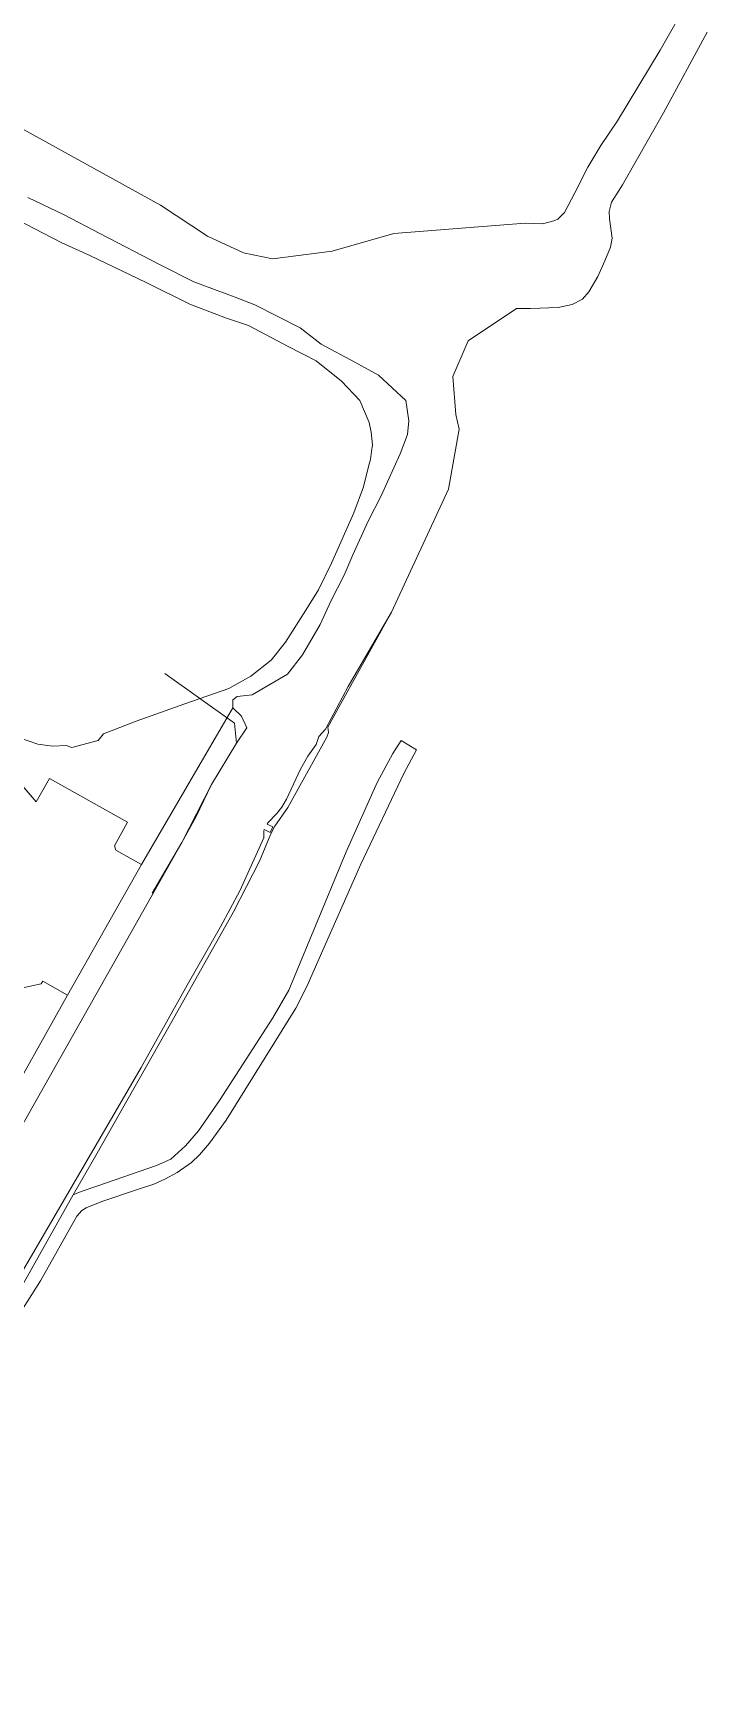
# Model space of a CAD drawing. Header units: metres. Extents: x 110006 to 110721, y 517434 to 518243.
# Drawn here: x 110477.7 to 110590, y 517638.9 to 517913.4 of the extents above; entities that cross this region are included whole.
import ezdxf

# ---------------------------------------------------------------- set-up
doc = ezdxf.new("R2010")
doc.units = ezdxf.units.M
for name, color, linetype, lineweight in [('B-WE-GK-BESCHOEIING-G', 130, 'GK-BESCHOEIING-SO', 18), ('B-WE-GR-GRAS-G', 60, 'Continuous', 13), ('B-WE-GR-GROENVOORZIENING-G', 80, 'Continuous', 18), ('B-WE-IE-TERREINAFSCHEIDING_KUNSTMATIG_HEKWERK-G', 20, 'IE-TERREINAFSCHEIDING_KUNSTMATIG-SO', 18), ('B-WE-OG-TERREIN_OEVER-G', 7, 'Continuous', 18), ('B-WE-OG-WATER-G', 130, 'Continuous', 18)]:
    doc.layers.add(name, color=color, linetype=linetype, lineweight=lineweight)
doc.linetypes.add('GK-BESCHOEIING-SO', pattern='A,18,-3,[1,NLCS.SHX,S=0.6,R=0,X=0,Y=0],-3', length=24)
doc.linetypes.add('IE-TERREINAFSCHEIDING_KUNSTMATIG-SO', pattern='A,4,[82,NLCS.SHX,S=0.75,R=90,X=0,Y=0],4,-2', length=10)

msp = doc.modelspace()

# ---------------------------------------------------------------- linework, layer by layer
at = {"layer": 'B-WE-GK-BESCHOEIING-G', "flags": 128}
msp.add_lwpolyline([(110497.526, 517770.115), (110502.451, 517778.585), (110504.836, 517782.881), (110507.415, 517788.237), (110511.588, 517795.109), (110511.273, 517798.457), (110499.619, 517806.713)], dxfattribs=at)
at = {"layer": 'B-WE-GR-GRAS-G'}
for p, q in [((110539.017, 517795.54), (110537.645, 517793.383)), ((110541.57, 517794.009), (110539.017, 517795.54)), ((110537.645, 517793.383), (110535.037, 517788.579)), ((110539.462, 517790.053), (110541.57, 517794.009)), ((110532.321, 517774.958), (110539.462, 517790.053)), ((110535.037, 517788.579), (110529.834, 517776.992)), ((110529.834, 517776.992), (110522.215, 517758.535)), ((110525.159, 517758.719), (110532.321, 517774.958)), ((110522.215, 517758.535), (110520.32, 517753.983)), ((110523.305, 517754.59), (110525.159, 517758.719)), ((110520.32, 517753.983), (110517.65, 517749.34)), ((110521.481, 517750.99), (110523.305, 517754.59)), ((110517.935, 517745.252), (110521.481, 517750.99)), ((110517.65, 517749.34), (110508.756, 517735.597)), ((110509.848, 517732.327), (110517.935, 517745.252)), ((110508.756, 517735.597), (110505.232, 517730.523)), ((110507.066, 517728.458), (110509.848, 517732.327)), ((110505.232, 517730.523), (110503.093, 517728.01)), ((110503.093, 517728.01), (110500.61, 517725.783)), ((110504.091, 517725.228), (110505.432, 517726.537)), ((110505.432, 517726.537), (110507.066, 517728.458)), ((110498.252, 517724.736), (110488.326, 517721.319)), ((110500.61, 517725.783), (110498.252, 517724.736)), ((110499.621, 517722.452), (110501.693, 517723.596)), ((110501.693, 517723.596), (110504.091, 517725.228)), ((110488.326, 517721.319), (110485.674, 517720.441)), ((110489.161, 517718.779), (110495.269, 517720.814)), ((110495.269, 517720.814), (110497.823, 517721.642)), ((110497.823, 517721.642), (110499.621, 517722.452)), ((110484.342, 517719.85), (110452.973, 517664.051)), ((110485.674, 517720.441), (110484.342, 517719.85)), ((110485.809, 517717.23), (110486.524, 517717.714)), ((110486.524, 517717.714), (110489.161, 517718.779)), ((110478.931, 517705.526), (110484.99, 517716.327)), ((110484.99, 517716.327), (110485.809, 517717.23)), ((110471.565, 517694.017), (110478.931, 517705.526))]:
    msp.add_line(p, q, dxfattribs=at)
at = {"layer": 'B-WE-GR-GROENVOORZIENING-G'}
for p, q in [((110474.957, 517882.367), (110482.361, 517878.544)), ((110482.361, 517878.544), (110487.147, 517876.391)), ((110487.147, 517876.391), (110496.513, 517871.862)), ((110496.513, 517871.862), (110503.812, 517868.241)), ((110503.812, 517868.241), (110509.754, 517865.982)), ((110509.754, 517865.982), (110513.557, 517864.727)), ((110513.557, 517864.727), (110520.165, 517861.216)), ((110520.165, 517861.216), (110524.833, 517858.79)), ((110524.833, 517858.79), (110529.086, 517855.424)), ((110529.086, 517855.424), (110532.139, 517852.201)), ((110532.139, 517852.201), (110533.711, 517848.554)), ((110533.711, 517848.554), (110534.016, 517846.91)), ((110534.016, 517846.91), (110534.245, 517844.829)), ((110534.245, 517844.829), (110534.069, 517843.728)), ((110533.651, 517841.462), (110532.717, 517837.809)), ((110533.886, 517842.385), (110533.651, 517841.462)), ((110534.069, 517843.728), (110533.886, 517842.385)), ((110532.717, 517837.809), (110531.147, 517833.489)), ((110531.147, 517833.489), (110527.431, 517825.106)), ((110527.431, 517825.106), (110525.255, 517820.642)), ((110525.255, 517820.642), (110523.154, 517817.28)), ((110523.154, 517817.28), (110519.749, 517811.951)), ((110519.749, 517811.951), (110517.344, 517808.97)), ((110517.344, 517808.97), (110513.967, 517806.291)), ((110513.967, 517806.291), (110510.304, 517804.248)), ((110510.304, 517804.248), (110502.982, 517801.661)), ((110502.982, 517801.661), (110494.841, 517798.787)), ((110495.724, 517774.885), (110510.968, 517800.99)), ((110494.841, 517798.787), (110489.425, 517796.673)), ((110469.59, 517795.318), (110478.194, 517785.331)), ((110478.496, 517794.97), (110475.282, 517796.09)), ((110480.907, 517794.639), (110478.496, 517794.97)), ((110483.192, 517794.742), (110480.907, 517794.639)), ((110484.138, 517794.398), (110483.192, 517794.742)), ((110488.535, 517795.583), (110484.138, 517794.398)), ((110489.425, 517796.673), (110488.535, 517795.583)), ((110478.194, 517785.331), (110480.404, 517789.255)), ((110480.404, 517789.255), (110493.444, 517781.943)), ((110493.444, 517781.943), (110491.27, 517778.009)), ((110491.27, 517778.009), (110491.484, 517777.268)), ((110491.484, 517777.268), (110495.724, 517774.885)), ((110495.724, 517774.885), (110483.438, 517753.139)), ((110483.438, 517753.139), (110463.713, 517718.162))]:
    msp.add_line(p, q, dxfattribs=at)
at = {"layer": 'B-WE-IE-TERREINAFSCHEIDING_KUNSTMATIG_HEKWERK-G', "flags": 128}
msp.add_lwpolyline([(110451.412, 517776.694), (110445.395, 517780.148), (110457.747, 517801.949), (110469.59, 517795.318), (110478.194, 517785.331), (110480.404, 517789.255), (110493.444, 517781.943), (110491.27, 517778.009), (110491.484, 517777.268), (110495.724, 517774.885), (110483.438, 517753.139), (110479.32, 517755.487), (110479.016, 517755.01), (110474.14, 517753.947)], dxfattribs=at)
at = {"layer": 'B-WE-OG-TERREIN_OEVER-G'}
for p, q in [((110528.901, 517801.606), (110537.424, 517816.959)), ((110526.782, 517797.79), (110528.901, 517801.606)), ((110526.901, 517796.905), (110526.782, 517797.79)), ((110520.125, 517784.42), (110526.64, 517796.138)), ((110526.64, 517796.138), (110526.901, 517796.905)), ((110517.952, 517781.313), (110520.125, 517784.42)), ((110517.327, 517779.988), (110517.952, 517781.313)), ((110515.426, 517775.443), (110517.327, 517779.988)), ((110511.07, 517767.023), (110515.426, 517775.443)), ((110500.802, 517748.745), (110511.07, 517767.023)), ((110488.136, 517726.444), (110500.802, 517748.745)), ((110484.342, 517719.85), (110488.136, 517726.444))]:
    msp.add_line(p, q, dxfattribs=at)
at = {"layer": 'B-WE-OG-WATER-G'}
for p, q in [((110589.051, 517922.645), (110582.172, 517910.601)), ((110582.707, 517900.155), (110589.985, 517913.593)), ((110582.172, 517910.601), (110575.039, 517898.795)), ((110498.925, 517884.779), (110460.844, 517905.772)), ((110575.902, 517888.119), (110582.707, 517900.155)), ((110575.039, 517898.795), (110572.284, 517894.712)), ((110572.284, 517894.712), (110570.095, 517891.102)), ((110570.095, 517891.102), (110567.968, 517886.793)), ((110575.345, 517887.229), (110575.902, 517888.119)), ((110476.82, 517886.012), (110482.868, 517883.15)), ((110567.968, 517886.793), (110566.211, 517883.552)), ((110573.692, 517883.702), (110574.082, 517885.246)), ((110574.082, 517885.246), (110575.345, 517887.229)), ((110482.868, 517883.15), (110488.828, 517880.02)), ((110506.767, 517879.609), (110498.925, 517884.779)), ((110566.211, 517883.552), (110565.125, 517882.441)), ((110573.731, 517882.48), (110573.692, 517883.702)), ((110574.158, 517879.276), (110573.731, 517882.48)), ((110488.828, 517880.02), (110498.868, 517874.822)), ((110537.821, 517880.042), (110527.544, 517877.083)), ((110559.672, 517881.731), (110537.821, 517880.042)), ((110562.572, 517881.663), (110559.672, 517881.731)), ((110564.474, 517882.124), (110562.572, 517881.663)), ((110565.125, 517882.441), (110564.474, 517882.124)), ((110512.745, 517876.816), (110506.767, 517879.609)), ((110527.544, 517877.083), (110517.557, 517875.82)), ((110572.958, 517875.466), (110573.907, 517877.73)), ((110573.907, 517877.73), (110574.158, 517879.276)), ((110498.868, 517874.822), (110504.455, 517872.007)), ((110517.557, 517875.82), (110512.745, 517876.816)), ((110571.797, 517872.875), (110572.958, 517875.466)), ((110504.455, 517872.007), (110511.371, 517869.447)), ((110570.314, 517870.307), (110571.797, 517872.875)), ((110511.371, 517869.447), (110514.631, 517868.171)), ((110567.508, 517868.178), (110569.255, 517869.118)), ((110569.255, 517869.118), (110570.314, 517870.307)), ((110514.631, 517868.171), (110522.165, 517864.301)), ((110550.208, 517862.129), (110558.218, 517867.53)), ((110558.218, 517867.53), (110560.547, 517867.562)), ((110560.547, 517867.562), (110565.192, 517867.703)), ((110565.192, 517867.703), (110567.508, 517868.178)), ((110522.165, 517864.301), (110525.703, 517861.57)), ((110525.703, 517861.57), (110531.287, 517858.587)), ((110547.651, 517856.229), (110550.208, 517862.129)), ((110531.287, 517858.587), (110535.264, 517856.456)), ((110535.264, 517856.456), (110539.803, 517852.231)), ((110548.099, 517849.896), (110547.651, 517856.229)), ((110539.803, 517852.231), (110540.274, 517848.842)), ((110548.708, 517847.419), (110548.099, 517849.896)), ((110540.274, 517848.842), (110540.079, 517846.565)), ((110546.905, 517837.43), (110548.708, 517847.419)), ((110540.079, 517846.565), (110538.866, 517843.345)), ((110538.866, 517843.345), (110535.674, 517836.305)), ((110535.674, 517836.305), (110533.523, 517832.083)), ((110537.424, 517816.959), (110546.905, 517837.43)), ((110533.523, 517832.083), (110530.971, 517826.522)), ((110530.971, 517826.522), (110529.503, 517823.114)), ((110529.503, 517823.114), (110527.323, 517818.797)), ((110527.323, 517818.797), (110525.509, 517814.907)), ((110530.169, 517804.56), (110537.424, 517816.959)), ((110525.509, 517814.907), (110522.599, 517809.834)), ((110522.599, 517809.834), (110520.086, 517806.632)), ((110520.086, 517806.632), (110514.181, 517803.176)), ((110511.677, 517802.9), (110510.99, 517802.312)), ((110514.181, 517803.176), (110511.677, 517802.9)), ((110526.42, 517797.452), (110530.169, 517804.56)), ((110510.99, 517802.312), (110510.968, 517800.99)), ((110510.968, 517800.99), (110512.418, 517799.6)), ((110513.305, 517797.659), (110511.588, 517795.109)), ((110512.418, 517799.6), (110513.305, 517797.659)), ((110525.321, 517796.221), (110526.42, 517797.452)), ((110511.588, 517795.109), (110507.415, 517788.237)), ((110523.462, 517792.973), (110524.836, 517794.916)), ((110524.836, 517794.916), (110525.321, 517796.221)), ((110522.229, 517790.761), (110523.462, 517792.973)), ((110519.924, 517785.771), (110522.229, 517790.761)), ((110507.415, 517788.237), (110502.451, 517778.585)), ((110518.327, 517783.409), (110519.16, 517784.451)), ((110519.16, 517784.451), (110519.924, 517785.771)), ((110516.662, 517781.634), (110516.75, 517781.814)), ((110517.622, 517781.166), (110516.662, 517781.634)), ((110516.75, 517781.814), (110518.327, 517783.409)), ((110517.174, 517780.248), (110517.622, 517781.166)), ((110502.451, 517778.585), (110363.922, 517533.299)), ((110512.123, 517770.504), (110516.148, 517779.333)), ((110516.127, 517780.537), (110516.215, 517780.717)), ((110516.148, 517779.333), (110516.127, 517780.537)), ((110516.215, 517780.717), (110517.174, 517780.248)), ((110508.899, 517764.52), (110512.123, 517770.504)), ((110503.357, 517754.801), (110508.899, 517764.52)), ((110495.688, 517741.075), (110503.357, 517754.801)), ((110484.095, 517721.162), (110495.688, 517741.075)), ((110475.482, 517706.352), (110484.095, 517721.162))]:
    msp.add_line(p, q, dxfattribs=at)

doc.saveas('drawing.dxf')
